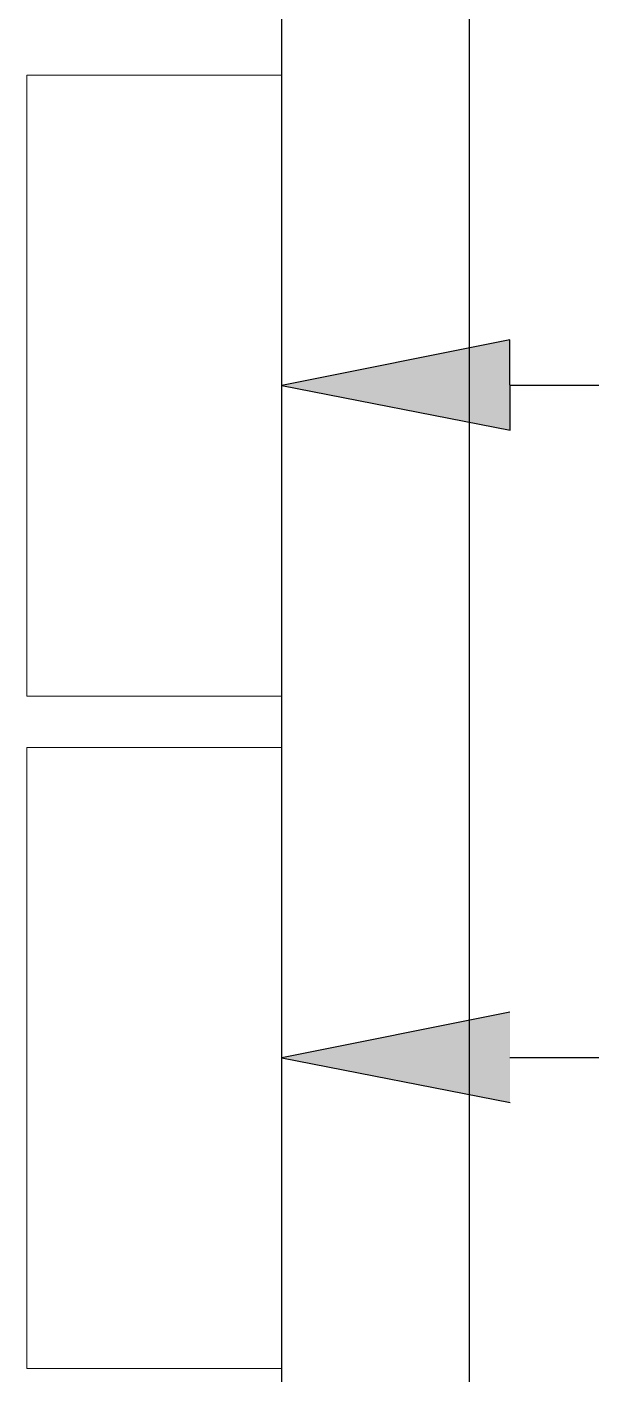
# Model space of a CAD drawing. Header units: millimetres. Extents: x -5691 to 68617, y -23008 to 84113.
# Drawn here: x 41296 to 41755, y 18892 to 19986 of the extents above; entities that cross this region are included whole.
import ezdxf

# ---------------------------------------------------------------- set-up
doc = ezdxf.new("R2010")
doc.units = ezdxf.units.MM
doc.header["$LTSCALE"] = 700
doc.header["$MEASUREMENT"] = 0
for name, color, linetype in [('architactur xref$0$EL - TEXT', 8, 'Continuous'), ('architactur xref$0$MAA-CABLE TRAY', 8, 'Continuous'), ('architactur xref$0$WALL', 8, 'Continuous'), ('rcp$0$X-REF', 8, 'Continuous'), ('X-REF', 8, 'Continuous')]:
    doc.layers.add(name, color=color, linetype=linetype)

# ---------------------------------------------------------------- blocks, each defined once
blk = doc.blocks.new('architactur xref')
at = {"layer": 'architactur xref$0$EL - TEXT'}
for points in [[(1634, 775.375), (1641.295, 776.835), (1641.301, 773.945)], [(1634, 753.875), (1641.295, 755.335), (1641.301, 752.445)]]:
    blk.add_hatch(color=256, dxfattribs=at).paths.add_polyline_path(points)
for p, q in [((1641.295, 776.835), (1634, 775.375)), ((1641.301, 773.945), (1641.295, 776.835)), ((1634, 775.375), (1641.301, 773.945)), ((1641.298, 775.39), (1677.445, 775.39)), ((1641.295, 755.335), (1634, 753.875)), ((1641.298, 753.89), (1755.445, 753.89)), ((1634, 753.875), (1641.301, 752.445))]:
    blk.add_line(p, q, dxfattribs=at)
at = {"layer": 'architactur xref$0$MAA-CABLE TRAY', "lineweight": 0}
for points in [[(1625.84, 785.303), (1634, 785.303), (1634, 765.447), (1625.84, 765.447)], [(1625.84, 763.803), (1634, 763.803), (1634, 743.947), (1625.84, 743.947)]]:
    blk.add_lwpolyline(points, close=True, dxfattribs=at)
at = {"layer": 'architactur xref$0$WALL', "linetype": 'Continuous'}
for p, q in [((1634, 681), (1634, 971)), ((1640, 681), (1640, 971))]:
    blk.add_line(p, q, dxfattribs=at)
blk = doc.blocks.new('rcp')
at = {"layer": 'rcp$0$X-REF', "xscale": 25.39999999999418, "yscale": 25.39999999999418, "zscale": 25.39999999999418}
blk.add_blockref('architactur xref', (0, 0), dxfattribs=at)

msp = doc.modelspace()

# ---------------------------------------------------------------- block references
at = {"layer": 'X-REF', "ltscale": 8}
msp.add_blockref('rcp', (0, 0), dxfattribs=at)

# ---------------------------------------------------------------- next in the draw order: block references
at = {"layer": 'X-REF', "xscale": 25.39999999999418, "yscale": 25.39999999999418, "zscale": 25.39999999999418}
msp.add_blockref('architactur xref', (0, 0), dxfattribs=at)

doc.saveas('drawing.dxf')
